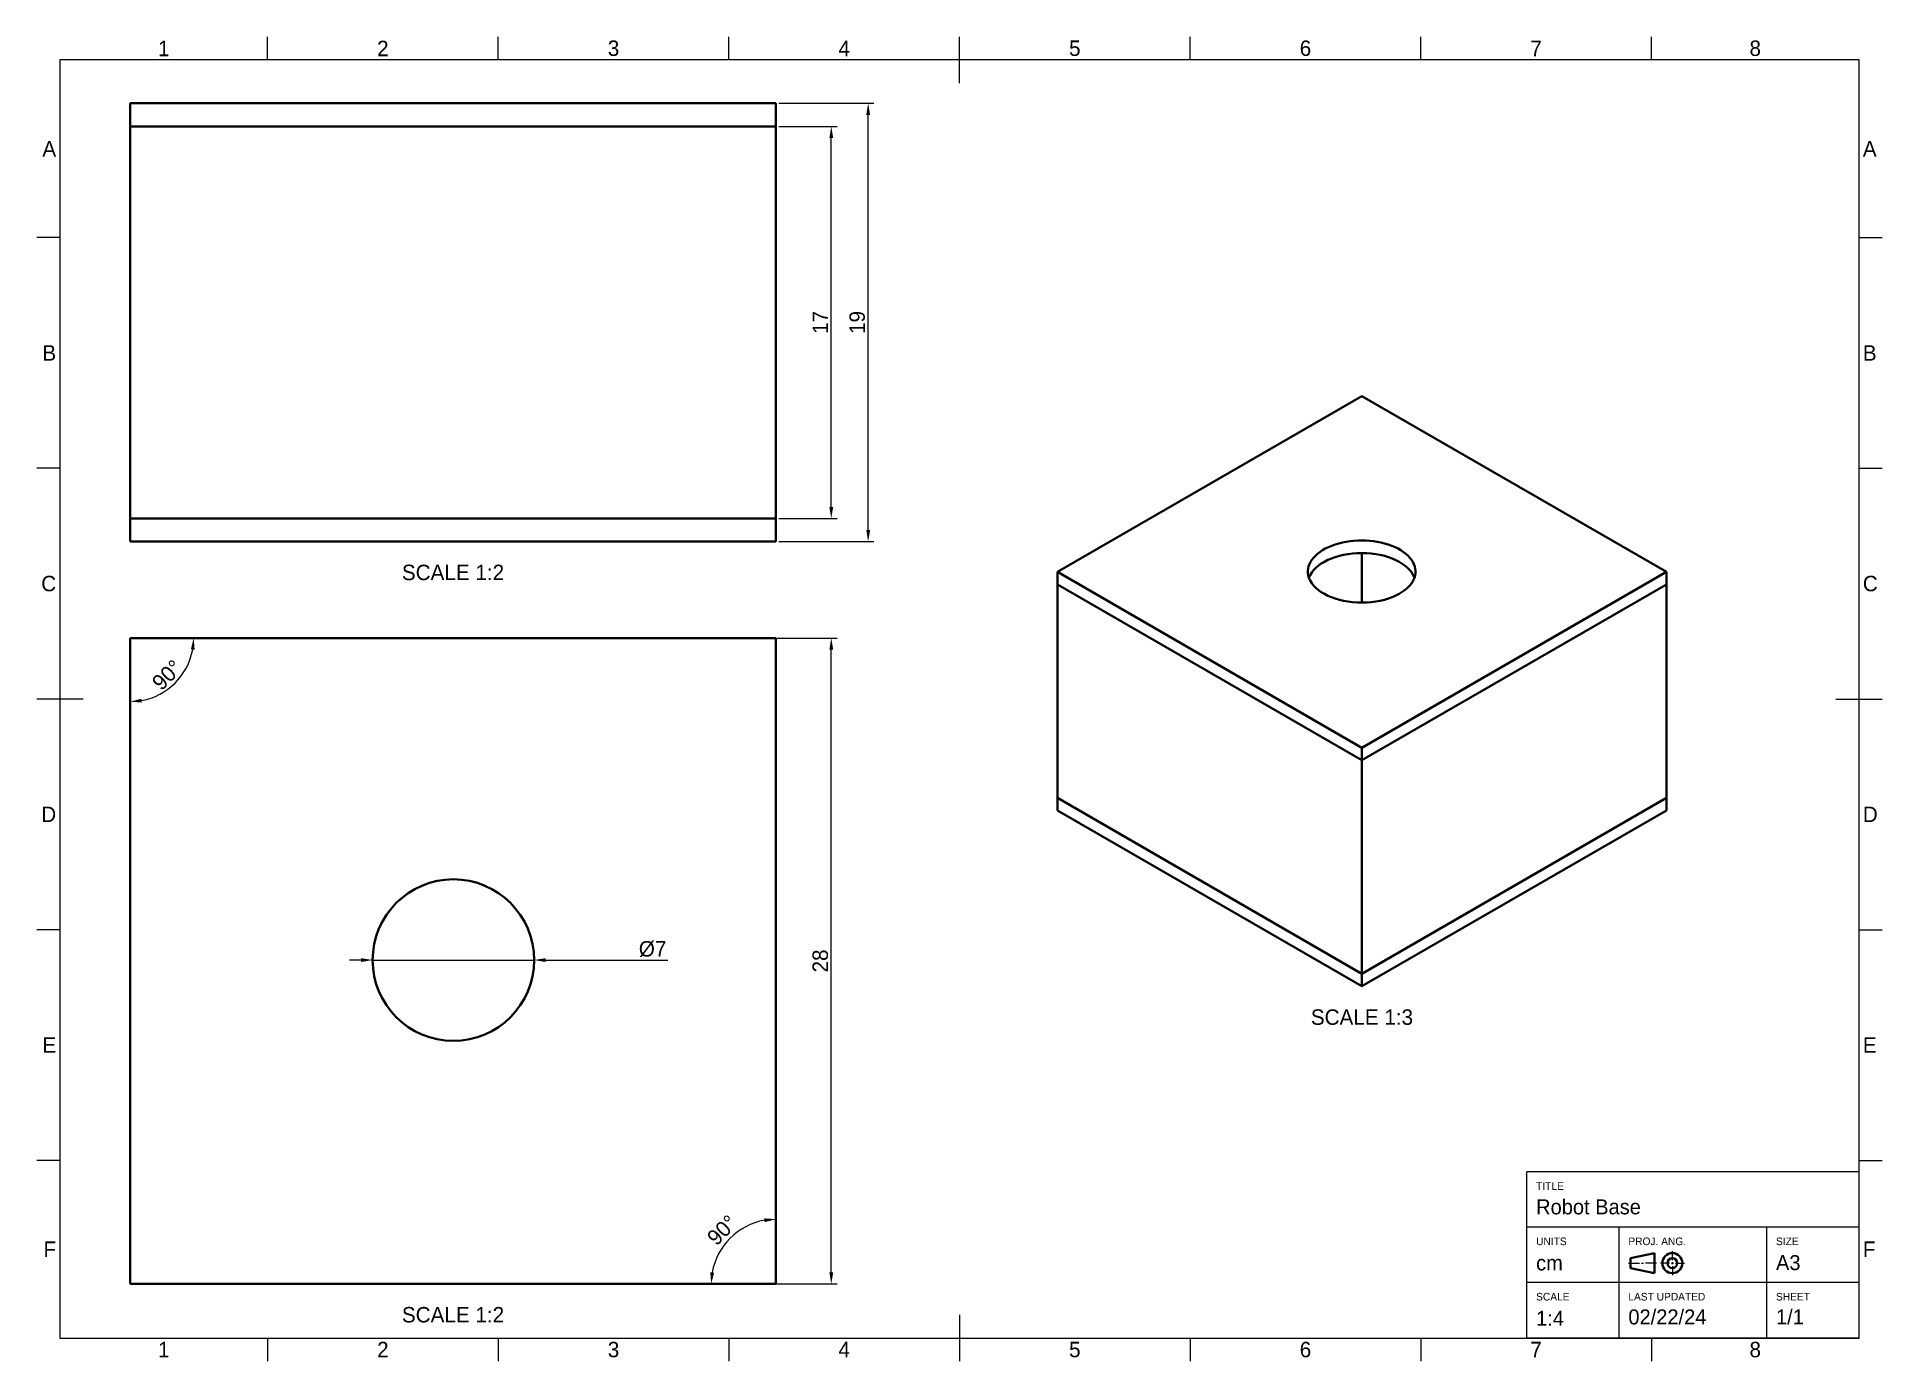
# Model space of a CAD drawing. Header units: centimetres. Extents: x 1.5 to 41.5, y 0.5 to 29.2.
import ezdxf

# ---------------------------------------------------------------- set-up
doc = ezdxf.new("R2010")
doc.units = ezdxf.units.CM
doc.header["$LTSCALE"] = 0.1
for name, color, linetype in [('Annotations', 7, 'Continuous'), ('Border', 7, 'Continuous'), ('Geometries', 7, 'Continuous')]:
    doc.layers.add(name, color=color, linetype=linetype)
doc.styles.add('Shapr0', font='txt', dxfattribs={"height": 0.33495})
doc.styles.add('Shapr10', font='txt', dxfattribs={"height": 0.33495})
doc.styles.add('Shapr11', font='txt', dxfattribs={"height": 0.33495})
doc.styles.add('Shapr12', font='txt', dxfattribs={"height": 0.33495})
doc.styles.add('Shapr13', font='txt', dxfattribs={"height": 0.33495})
doc.styles.add('Shapr14', font='txt', dxfattribs={"height": 0.33495})
doc.styles.add('Shapr15', font='txt', dxfattribs={"height": 0.33495})
doc.styles.add('Shapr16', font='txt', dxfattribs={"height": 1.00485})
doc.styles.add('Shapr17', font='txt', dxfattribs={"height": 0.33495})
doc.styles.add('Shapr2', font='txt', dxfattribs={"height": 0.33495})
doc.styles.add('Shapr3', font='txt', dxfattribs={"height": 0.33495})
doc.styles.add('Shapr4', font='txt', dxfattribs={"height": 0.33495})
doc.styles.add('Shapr5', font='txt', dxfattribs={"height": 0.33495})
doc.styles.add('Shapr6', font='txt', dxfattribs={"height": 0.33495})
doc.styles.add('Shapr7', font='txt', dxfattribs={"height": 0.33495})
doc.styles.add('Shapr8', font='txt', dxfattribs={"height": 0.33495})
doc.styles.add('Shapr9', font='txt', dxfattribs={"height": 0.33495})
doc.dimstyles.new('ISO-25', dxfattribs={"dimtxt": 0.25, "dimasz": 0.25, "dimexe": 0.125, "dimexo": 0.0625, "dimgap": 0.0625, "dimtad": 1, "dimtxsty": 'Standard', "dimcen": 0.25, "dimadec": 0, "dimazin": 0, "dimtfac": 1, "dimtmove": 0, "dimatfit": 3, "dimfxl": 0.1, "dimarcsym": 0})

# ---------------------------------------------------------------- blocks, each defined once
blk = doc.blocks.new('*D2')
at = {"layer": 'Annotations', "color": 0, "linetype": 'Continuous', "lineweight": 15}
for p, q in [((8.528, 9.192), (8.278, 9.192)), ((8.778, 9.192), (12.278, 9.192)), ((12.528, 9.192), (15.18, 9.192))]:
    blk.add_line(p, q, dxfattribs=at)
at = {"layer": 'Annotations', "color": 0}
for points in [[(8.528, 9.15), (8.528, 9.233), (8.778, 9.192)], [(12.528, 9.233), (12.528, 9.15), (12.278, 9.192)]]:
    blk.add_solid(points, dxfattribs=at)
at = {"layer": 'Defpoints', "color": 0}
for p in [(8.778, 9.192), (12.278, 9.192)]:
    blk.add_point(p, dxfattribs=at)
at = {"layer": 'Annotations', "color": 0, "lineweight": 15, "insert": (14.847, 9.429), "char_height": 0.335, "attachment_point": 5, "style": 'Shapr17'}
blk.add_mtext('\\A1;%%c7', dxfattribs=at)
blk = doc.blocks.new('*D3')
at = {"layer": 'Annotations', "color": 0, "linetype": 'Continuous', "lineweight": 15}
for p, q in [((3.583, 16.172), (18.845, 16.172)), ((18.72, 2.422), (18.72, 15.922)), ((3.583, 2.172), (18.845, 2.172))]:
    blk.add_line(p, q, dxfattribs=at)
at = {"layer": 'Annotations', "color": 0}
for points in [[(18.762, 15.922), (18.679, 15.922), (18.72, 16.172)], [(18.679, 2.422), (18.762, 2.422), (18.72, 2.172)]]:
    blk.add_solid(points, dxfattribs=at)
at = {"layer": 'Defpoints', "color": 0}
for p in [(3.52, 16.172), (18.72, 16.172), (3.52, 2.172)]:
    blk.add_point(p, dxfattribs=at)
at = {"layer": 'Annotations', "color": 0, "lineweight": 15, "insert": (18.483, 9.172), "char_height": 0.335, "attachment_point": 5, "rotation": 90, "style": 'Shapr17'}
blk.add_mtext('\\A1;28', dxfattribs=at)
blk = doc.blocks.new('*D4')
at = {"layer": 'Annotations', "color": 0, "linetype": 'Continuous', "lineweight": 15}
blk.add_arc((17.52, 2.172), 1.403, 100.2234, 169.7766, dxfattribs=at)
at = {"layer": 'Annotations', "color": 0}
for points in [[(17.275, 3.511), (17.268, 3.594), (17.52, 3.575)], [(16.098, 2.425), (16.181, 2.417), (16.117, 2.172)]]:
    blk.add_solid(points, dxfattribs=at)
at = {"layer": 'Defpoints', "color": 0}
for p in [(17.52, 16.172), (16.819, 3.387), (3.52, 2.172), (17.52, 2.172), (17.52, 2.172)]:
    blk.add_point(p, dxfattribs=at)
at = {"layer": 'Annotations', "color": 0, "lineweight": 15, "insert": (16.355, 3.338), "char_height": 0.335, "attachment_point": 5, "rotation": 45, "style": 'Shapr17'}
blk.add_mtext('\\A1;90%%d', dxfattribs=at)
blk = doc.blocks.new('*D5')
at = {"layer": 'Annotations', "color": 0, "linetype": 'Continuous', "lineweight": 15}
blk.add_arc((3.52, 16.172), 1.38, 280.3942, 349.6058, dxfattribs=at)
at = {"layer": 'Annotations', "color": 0}
for points in [[(4.919, 15.919), (4.836, 15.927), (4.9, 16.172)], [(3.766, 14.856), (3.773, 14.773), (3.52, 14.792)]]:
    blk.add_solid(points, dxfattribs=at)
at = {"layer": 'Defpoints', "color": 0}
for p in [(3.52, 16.172), (3.52, 16.172), (17.52, 16.172), (4.21, 14.977), (3.52, 2.172)]:
    blk.add_point(p, dxfattribs=at)
at = {"layer": 'Annotations', "color": 0, "lineweight": 15, "insert": (4.323, 15.37), "char_height": 0.335, "attachment_point": 5, "rotation": 45, "style": 'Shapr17'}
blk.add_mtext('\\A1;90%%d', dxfattribs=at)
blk = doc.blocks.new('*D6')
at = {"layer": 'Annotations', "color": 0, "linetype": 'Continuous', "lineweight": 15}
for p, q in [((17.583, 27.261), (18.845, 27.261)), ((18.72, 19.011), (18.72, 27.011)), ((17.583, 18.761), (18.845, 18.761))]:
    blk.add_line(p, q, dxfattribs=at)
at = {"layer": 'Annotations', "color": 0}
for points in [[(18.762, 27.011), (18.679, 27.011), (18.72, 27.261)], [(18.679, 19.011), (18.762, 19.011), (18.72, 18.761)]]:
    blk.add_solid(points, dxfattribs=at)
at = {"layer": 'Defpoints', "color": 0}
for p in [(17.52, 27.261), (18.72, 27.261), (17.52, 18.761)]:
    blk.add_point(p, dxfattribs=at)
at = {"layer": 'Annotations', "color": 0, "lineweight": 15, "insert": (18.483, 23.011), "char_height": 0.335, "attachment_point": 5, "rotation": 90, "style": 'Shapr15'}
blk.add_mtext('\\A1;17', dxfattribs=at)
blk = doc.blocks.new('*D7')
at = {"layer": 'Annotations', "color": 0, "linetype": 'Continuous', "lineweight": 15}
for p, q in [((17.583, 27.761), (19.645, 27.761)), ((19.52, 18.511), (19.52, 27.511)), ((17.583, 18.261), (19.645, 18.261))]:
    blk.add_line(p, q, dxfattribs=at)
at = {"layer": 'Annotations', "color": 0}
for points in [[(19.562, 27.511), (19.479, 27.511), (19.52, 27.761)], [(19.479, 18.511), (19.562, 18.511), (19.52, 18.261)]]:
    blk.add_solid(points, dxfattribs=at)
at = {"layer": 'Defpoints', "color": 0}
for p in [(17.52, 27.761), (19.52, 27.761), (17.52, 18.261)]:
    blk.add_point(p, dxfattribs=at)
at = {"layer": 'Annotations', "color": 0, "lineweight": 15, "insert": (19.283, 23.011), "char_height": 0.335, "attachment_point": 5, "rotation": 90, "style": 'Shapr15'}
blk.add_mtext('\\A1;19', dxfattribs=at)
blk = doc.blocks.new('*U8')
at = {"layer": 'Border', "linetype": 'Continuous', "lineweight": 15}
for p, q in [((41, 4.6), (33.8, 4.6)), ((33.8, 1), (33.8, 4.6)), ((41, 1), (41, 4.6)), ((41, 3.4), (33.8, 3.4)), ((35.8, 1), (35.8, 3.4)), ((39, 1), (39, 3.4)), ((36.953, 2.688), (36.953, 2.883)), ((36, 2.623), (36.238, 2.623)), ((36.282, 2.623), (36.325, 2.623)), ((36.607, 2.623), (36.368, 2.623)), ((36.888, 2.623), (36.693, 2.623)), ((36.932, 2.623), (36.975, 2.623)), ((36.953, 2.602), (36.953, 2.645)), ((36.953, 2.558), (36.953, 2.363)), ((37.018, 2.623), (37.213, 2.623)), ((41, 2.2), (33.8, 2.2)), ((41, 1), (33.8, 1))]:
    blk.add_line(p, q, dxfattribs=at)
at = {"layer": 'Border', "linetype": 'Continuous', "lineweight": 40}
for p, q in [((36.043, 2.732), (36.563, 2.84)), ((36.563, 2.84), (36.563, 2.407)), ((36.043, 2.732), (36.043, 2.515)), ((36.043, 2.515), (36.563, 2.407))]:
    blk.add_line(p, q, dxfattribs=at)
for radius in [0.217, 0.108]:
    blk.add_circle((36.953, 2.623), radius, dxfattribs=at)

msp = doc.modelspace()

# ---------------------------------------------------------------- linework, layer by layer
at = {"layer": 'Border', "linetype": 'Continuous', "lineweight": 15}
for p, q in [((6.5, 28.7), (6.5, 29.2)), ((11.5, 28.7), (11.5, 29.2)), ((16.5, 28.7), (16.5, 29.2)), ((21.5, 28.2), (21.5, 29.2)), ((26.5, 28.7), (26.5, 29.2)), ((31.5, 28.7), (31.5, 29.2)), ((36.5, 28.7), (36.5, 29.2)), ((41, 28.7), (2, 28.7)), ((2, 28.7), (2, 1)), ((41, 1), (41, 28.7)), ((2, 24.85), (1.5, 24.85)), ((41, 24.85), (41.5, 24.85)), ((2, 19.85), (1.5, 19.85)), ((41, 19.85), (41.5, 19.85)), ((2.5, 14.85), (1.5, 14.85)), ((40.5, 14.85), (41.5, 14.85)), ((2, 9.85), (1.5, 9.85)), ((41, 9.85), (41.5, 9.85)), ((2, 4.85), (1.5, 4.85)), ((41, 4.85), (41.5, 4.85)), ((21.5, 1.5), (21.5, 0.5)), ((2, 1), (41, 1)), ((6.5, 1), (6.5, 0.5)), ((11.5, 1), (11.5, 0.5)), ((16.5, 1), (16.5, 0.5)), ((26.5, 1), (26.5, 0.5)), ((31.5, 1), (31.5, 0.5)), ((36.5, 1), (36.5, 0.5))]:
    msp.add_line(p, q, dxfattribs=at)
at = {"layer": 'Geometries', "linetype": 'Continuous', "lineweight": 40}
for p, q in [((3.5205, 27.7608), (17.5205, 27.7608)), ((3.5205, 27.2608), (3.5205, 27.7608)), ((17.5205, 27.2608), (17.5205, 27.7608)), ((3.5205, 18.7608), (3.5205, 27.2608)), ((3.5205, 18.7608), (3.5205, 27.2608)), ((3.5205, 27.2608), (17.5205, 27.2608)), ((3.5205, 27.2608), (17.5205, 27.2608)), ((17.5205, 18.7608), (17.5205, 27.2608)), ((17.5205, 18.7608), (17.5205, 27.2608)), ((30.2246, 21.4148), (23.625, 17.6045)), ((36.8243, 17.6045), (30.2246, 21.4148)), ((17.5205, 18.7608), (3.5205, 18.7608)), ((3.5205, 18.7608), (3.5205, 18.2608)), ((3.5205, 18.7608), (17.5205, 18.7608)), ((17.5205, 18.7608), (17.5205, 18.2608)), ((17.5205, 18.2608), (3.5205, 18.2608)), ((30.2246, 16.9383), (30.2246, 18.0133)), ((23.625, 17.3323), (23.625, 17.6045)), ((30.2246, 13.7942), (23.625, 17.6045)), ((30.2246, 13.7942), (36.8243, 17.6045)), ((36.8243, 17.3323), (36.8243, 17.6045)), ((30.2246, 13.522), (23.625, 17.3323)), ((30.2246, 13.522), (23.625, 17.3323)), ((23.625, 12.7055), (23.625, 17.3323)), ((30.2246, 13.522), (36.8243, 17.3323)), ((30.2246, 13.522), (36.8243, 17.3323)), ((36.8243, 12.7055), (36.8243, 17.3323)), ((36.8243, 12.7055), (36.8243, 17.3323)), ((3.5205, 2.172), (3.5205, 16.172)), ((17.5205, 16.172), (3.5205, 16.172)), ((17.5205, 2.172), (17.5205, 16.172)), ((30.2246, 13.522), (30.2246, 13.7942)), ((30.2246, 8.8952), (30.2246, 13.522)), ((30.2246, 8.8952), (30.2246, 13.522)), ((30.2246, 8.8952), (23.625, 12.7055)), ((23.625, 12.7055), (23.625, 12.4334)), ((30.2246, 8.8952), (23.625, 12.7055)), ((30.2246, 8.623), (23.625, 12.4334)), ((36.8243, 12.7055), (30.2246, 8.8952)), ((30.2246, 8.8952), (36.8243, 12.7055)), ((36.8243, 12.4334), (30.2246, 8.623)), ((36.8243, 12.7055), (36.8243, 12.4334)), ((30.2246, 8.8952), (30.2246, 8.623)), ((3.5205, 2.172), (17.5205, 2.172))]:
    msp.add_line(p, q, dxfattribs=at)
msp.add_circle((10.5279, 9.1917), 1.75, dxfattribs=at)
for centre, start_param, end_param in [((30.2189, 17.6119), 2.9381619, 6.486616), ((30.2189, 17.3397), 4.7074444, 6.0797546), ((30.2189, 17.3397), 3.3450234, 4.7074444), ((30.2189, 17.6119), 0.2034307, 1.5757409), ((30.2189, 17.6119), 1.5757409, 2.9381619)]:
    msp.add_ellipse(centre, major_axis=(-1.1667, 0), ratio=0.5773503, start_param=start_param, end_param=end_param, dxfattribs=at)

# ---------------------------------------------------------------- block references
msp.add_blockref('*U8', (0, 0))

# ---------------------------------------------------------------- texts
at = {"layer": 'Annotations', "linetype": 'Continuous', "lineweight": 40, "char_height": 0.33495, "width": 100, "attachment_point": 2}
for s, insert, style in [('SCALE 1:2', (10.5205, 17.7608), 'Shapr15'), ('SCALE 1:3', (30.2246, 8.123), 'Shapr16'), ('SCALE 1:2', (10.5205, 1.672), 'Shapr17')]:
    msp.add_mtext(s, dxfattribs=dict(at, insert=insert, style=style))
at = {"layer": 'Border', "linetype": 'Continuous', "lineweight": 15, "char_height": 0.335, "width": 0.33495, "style": 'Shapr0'}
for s, insert, attachment_point in [('1', (4.25, 28.7825), 8), ('2', (9, 28.7825), 8), ('3', (14, 28.7825), 8), ('4', (19, 28.7825), 8), ('5', (24, 28.7825), 8), ('6', (29, 28.7825), 8), ('7', (34, 28.7825), 8), ('8', (38.75, 28.7825), 8), ('A', (1.9175, 26.775), 6), ('A', (41.0825, 26.775), 4), ('B', (1.9175, 22.35), 6), ('B', (41.0825, 22.35), 4), ('C', (1.9175, 17.35), 6), ('C', (41.0825, 17.35), 4), ('D', (1.9175, 12.35), 6), ('D', (41.0825, 12.35), 4), ('E', (1.9175, 7.35), 6), ('E', (41.0825, 7.35), 4), ('F', (1.9175, 2.925), 6), ('F', (41.0825, 2.925), 4), ('1', (4.25, 0.9175), 2), ('2', (9, 0.9175), 2), ('3', (14, 0.9175), 2), ('4', (19, 0.9175), 2), ('5', (24, 0.9175), 2), ('6', (29, 0.9175), 2), ('7', (34, 0.9175), 2), ('8', (38.75, 0.9175), 2)]:
    msp.add_mtext(s, dxfattribs=dict(at, insert=insert, attachment_point=attachment_point))
at = {"layer": 'Border', "linetype": 'Continuous', "lineweight": 15, "attachment_point": 1}
for s, insert, char_height, style in [('TITLE', (34, 4.375), 0.165, 'Shapr2'), ('Robot Base', (34, 4.0052), 0.325, 'Shapr3'), ('UNITS', (34, 3.1783), 0.165, 'Shapr4'), ('PROJ. ANG.', (36, 3.1783), 0.165, 'Shapr6'), ('A3', (39.2, 2.7965), 0.325, 'Shapr8'), ('SIZE', (39.2, 3.1783), 0.165, 'Shapr7'), ('cm', (34, 2.79), 0.325, 'Shapr5'), ('SCALE', (34, 1.9783), 0.165, 'Shapr9'), ('02/22/24', (36, 1.6204), 0.325, 'Shapr12'), ('LAST UPDATED', (36, 1.9783), 0.165, 'Shapr11'), ('SHEET', (39.2, 1.9783), 0.165, 'Shapr13'), ('1/1', (39.2, 1.6204), 0.325, 'Shapr14'), ('1:4', (34, 1.59), 0.325, 'Shapr10')]:
    msp.add_mtext(s, dxfattribs=dict(at, insert=insert, char_height=char_height, style=style))

# ---------------------------------------------------------------- dimensions: what is measured, and where the dimension line sits
at = {"layer": 'Annotations', "linetype": 'Continuous', "lineweight": 15}
for base, p1, p2, angle, override, picture, middle in [((19.5205, 27.7608), (17.5205, 18.2608), (17.5205, 27.7608), 270, {"dimscale": 1, "dimgap": 0.07, "dimdec": 2, "dimlfac": 2, "dimrnd": 0.01, "dimzin": 8, "dimdsep": 44, "dimtxsty": 'Shapr15', "dimse1": 0, "dimse2": 0, "dimadec": 2, "dimtol": 0, "dimlim": 0, "dimtp": 0, "dimtm": 0, "dimtfac": 0.6, "dimtdec": 8, "dimfrac": 2, "dimtolj": 1, "dimlwd": 15, "dimlwe": 15}, '*D7', (19.5205, 23.0108)), ((18.7205, 27.2608), (17.5205, 18.7608), (17.5205, 27.2608), 90, {"dimscale": 1, "dimgap": 0.07, "dimdec": 2, "dimlfac": 2, "dimrnd": 0.01, "dimzin": 8, "dimdsep": 44, "dimtxsty": 'Shapr15', "dimse1": 0, "dimse2": 0, "dimadec": 2, "dimtol": 0, "dimlim": 0, "dimtp": 0, "dimtm": 0, "dimtfac": 0.6, "dimtdec": 8, "dimfrac": 2, "dimtolj": 1, "dimlwd": 15, "dimlwe": 15}, '*D6', (18.7205, 23.0108)), ((18.7205, 16.172), (3.5205, 2.172), (3.5205, 16.172), 90, {"dimscale": 1, "dimgap": 0.07, "dimdec": 2, "dimlfac": 2, "dimrnd": 0.01, "dimzin": 8, "dimdsep": 44, "dimtxsty": 'Shapr17', "dimse1": 0, "dimse2": 0, "dimadec": 2, "dimtol": 0, "dimlim": 0, "dimtp": 0, "dimtm": 0, "dimtfac": 0.6, "dimtdec": 8, "dimfrac": 2, "dimtolj": 1, "dimlwd": 15, "dimlwe": 15}, '*D3', (18.7205, 9.172))]:
    dim = msp.add_linear_dim(base=base, p1=p1, p2=p2, angle=angle, dimstyle='ISO-25', override=override, dxfattribs=at)
    dim.commit()
    dim.dimension.update_dxf_attribs({"geometry": picture, "text_midpoint": middle, "dimtype": 160})
for base, line1, line2, picture, middle in [((16.819, 3.387), ((3.5205, 2.172), (17.5205, 2.172)), ((17.5205, 2.172), (17.5205, 16.172)), '*D4', (16.5284, 3.164)), ((4.2104, 14.9769), ((3.5205, 2.172), (3.5205, 16.172)), ((17.5205, 16.172), (3.5205, 16.172)), '*D5', (4.4962, 15.1962))]:
    dim = msp.add_angular_dim_2l(base=base, line1=line1, line2=line2, dimstyle='ISO-25', override={"dimscale": 1, "dimgap": 0.07, "dimlfac": 2, "dimrnd": 0.01, "dimdsep": 44, "dimtxsty": 'Shapr17', "dimaunit": 0, "dimadec": 2, "dimazin": 2, "dimtol": 0, "dimlim": 0, "dimtp": 0, "dimtm": 0, "dimtfac": 0.6, "dimtdec": 8, "dimfrac": 2, "dimtolj": 1, "dimlwd": 15, "dimlwe": 15}, dxfattribs=at)
    dim.commit()
    dim.dimension.update_dxf_attribs({"geometry": picture, "text_midpoint": middle, "dimtype": 162})
dim = msp.add_diameter_dim_2p(p1=(8.7779, 9.1917), p2=(12.2779, 9.1917), dimstyle='ISO-25', override={"dimscale": 1, "dimgap": 0.07, "dimdec": 2, "dimlfac": 2, "dimrnd": 0.01, "dimzin": 8, "dimdsep": 44, "dimtxsty": 'Shapr17', "dimcen": 2.5, "dimadec": 2, "dimtol": 0, "dimlim": 0, "dimtp": 0, "dimtm": 0, "dimtfac": 0.6, "dimtdec": 8, "dimtofl": 1, "dimfrac": 2, "dimtolj": 1, "dimlwd": 15, "dimlwe": 15}, dxfattribs=at)
dim.commit()
dim.dimension.update_dxf_attribs({"geometry": '*D2', "text_midpoint": (14.8468, 9.1917), "dimtype": 163})

doc.saveas('drawing.dxf')
